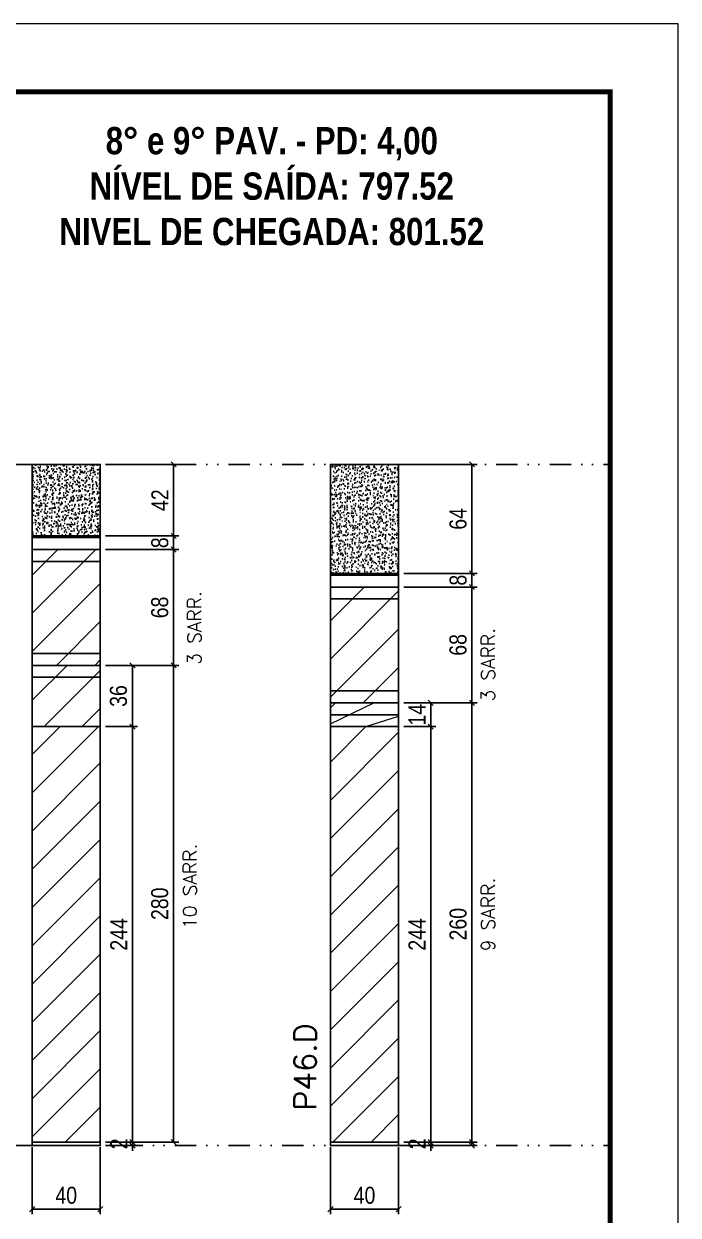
# Model space of a CAD drawing. Extents: x 28748 to 35002, y 14885 to 43501.
# Drawn here: x 33033 to 33417, y 38207 to 38906 of the extents above; entities that cross this region are included whole.
import ezdxf

# ---------------------------------------------------------------- set-up
doc = ezdxf.new("R2010")
doc.units = 0
doc.linetypes.add('DASHED', pattern=[0.75, 0.5, -0.25])
doc.linetypes.add('DIVIDE2', pattern=[0.625, 0.25, -0.125, 0, -0.125, 0, -0.125])
for name, color, linetype in [('COTA', 241, 'Continuous'), ('NOMENCLATURA', 7, 'Continuous'), ('Nível', 160, 'Continuous'), ('Painéis', 200, 'Continuous'), ('SARR_2.2x7', 40, 'Continuous')]:
    doc.layers.add(name, color=color, linetype=linetype)
for name, color, linetype, lineweight in [('Folhas', 255, 'Continuous', 9), ('Hachura', 251, 'Continuous', 9), ('SARRAFO DE PRESSAO', 251, 'DASHED', 9), ('Texto Seção', 7, 'Continuous', 15)]:
    doc.layers.add(name, color=color, linetype=linetype, lineweight=lineweight)
doc.styles.add('COTA TECNICA', font='techl___.ttf', dxfattribs={"height": 10})
doc.styles.add('COTA TECNICA-50', font='techl___.ttf', dxfattribs={"height": 10})
doc.styles.add('REGUA-120', font='ROMANS.shx', dxfattribs={"height": 15})
doc.styles.add('ROMANC', font='techb___.ttf', dxfattribs={"height": 2.5})
doc.styles.add('ROMANS', font='romans.shx')
doc.dimstyles.new('COTA PAINEL-50', dxfattribs={"dimtxt": 10, "dimasz": 3, "dimexe": 3, "dimexo": 3, "dimgap": 3, "dimtad": 1, "dimdec": 1, "dimzin": 12, "dimdsep": 46, "dimtxsty": 'COTA TECNICA-50', "dimblk1": 'OBLIQUE', "dimblk2": 'OBLIQUE', "dimsah": 1, "dimcen": 0.9, "dimclrd": 4, "dimclre": 4, "dimclrt": 240, "dimadec": 1, "dimazin": 3, "dimtfac": 1, "dimtdec": 1, "dimtmove": 0, "dimatfit": 3, "dimfxl": 1, "dimtolj": 1, "dimtzin": 12, "dimarcsym": 0})
doc.dimstyles.new('PAINEL', dxfattribs={"dimtxt": 10, "dimasz": 3, "dimexe": 3, "dimexo": 3, "dimgap": 3, "dimtad": 1, "dimdec": 1, "dimzin": 12, "dimdsep": 46, "dimtxsty": 'COTA TECNICA', "dimblk1": 'OBLIQUE', "dimblk2": 'OBLIQUE', "dimsah": 1, "dimcen": 0.9, "dimclrd": 4, "dimclre": 4, "dimclrt": 240, "dimadec": 1, "dimazin": 3, "dimtfac": 1, "dimtdec": 1, "dimtmove": 0, "dimatfit": 3, "dimfxl": 1, "dimtolj": 1, "dimtzin": 12, "dimarcsym": 0})
pattern_1 = [(45, (-100272.658, 8260.539), (-11.2253202, 11.2253202), [])]

# ---------------------------------------------------------------- blocks, each defined once
blk = doc.blocks.new('9999999999')
at = {"layer": 'Folhas'}
blk.add_lwpolyline([(98138.98, 34190.21), (99623.98, 34190.21), (99623.98, 35240.21), (98138.98, 35240.21)], close=True, dxfattribs=at)
at = {"layer": 'Folhas', "color": 30, "const_width": 3}
blk.add_lwpolyline([(98213.98, 34230.21), (99583.98, 34230.21), (99583.98, 35200.21), (98213.98, 35200.21)], close=True, dxfattribs=at)
blk = doc.blocks.new('_Oblique')
at = {"color": 0, "linetype": 'ByBlock', "lineweight": -2}
blk.add_line((-0.5, -0.5), (0.5, 0.5), dxfattribs=at)
blk = doc.blocks.new('*D379')
at = {"layer": 'COTA', "color": 4, "lineweight": -2, "transparency": 16777216}
for p, q in [((33037.44, 38246.73), (33037.44, 38207.38)), ((33077.44, 38246.73), (33077.44, 38207.38)), ((33037.44, 38210.38), (33077.44, 38210.38))]:
    blk.add_line(p, q, dxfattribs=at)
at = {"layer": 'Defpoints', "color": 0, "transparency": 16777216}
for p in [(33037.44, 38249.73), (33077.44, 38249.73), (33077.44, 38210.38)]:
    blk.add_point(p, dxfattribs=at)
at = {"layer": 'COTA', "color": 4, "lineweight": -2, "transparency": 16777216, "xscale": 3, "yscale": 3, "zscale": 3, "rotation": 180}
blk.add_blockref('_Oblique', (33037.44, 38210.38), dxfattribs=at)
at = {"layer": 'COTA', "color": 4, "lineweight": -2, "transparency": 16777216, "xscale": 3, "yscale": 3, "zscale": 3}
blk.add_blockref('_Oblique', (33077.44, 38210.38), dxfattribs=at)
at = {"layer": 'COTA', "color": 240, "transparency": 16777216, "insert": (33057.44, 38218.48), "char_height": 10, "attachment_point": 5, "style": 'COTA TECNICA'}
blk.add_mtext('\\A1;40', dxfattribs=at)
blk = doc.blocks.new('*D380')
at = {"layer": 'COTA', "color": 4, "lineweight": -2, "transparency": 16777216}
for p, q in [((33080.44, 38249.73), (33099.35, 38249.73)), ((33080.44, 38247.73), (33099.35, 38247.73)), ((33096.35, 38249.73), (33096.35, 38252.73)), ((33096.35, 38247.73), (33096.35, 38249.73)), ((33096.35, 38247.73), (33096.35, 38244.73))]:
    blk.add_line(p, q, dxfattribs=at)
at = {"layer": 'Defpoints', "color": 0, "transparency": 16777216}
for p in [(33077.44, 38249.73), (33077.44, 38247.73), (33096.35, 38249.73)]:
    blk.add_point(p, dxfattribs=at)
at = {"layer": 'COTA', "color": 4, "lineweight": -2, "transparency": 16777216, "xscale": 3, "yscale": 3, "zscale": 3}
for p, rotation in [((33096.35, 38249.73), 270), ((33096.35, 38247.73), 90)]:
    blk.add_blockref('_Oblique', p, dxfattribs=dict(at, rotation=rotation))
at = {"layer": 'COTA', "color": 240, "transparency": 16777216, "insert": (33088.35, 38248.73), "char_height": 10, "attachment_point": 5, "rotation": 90, "style": 'COTA TECNICA-50'}
blk.add_mtext('\\A1;2', dxfattribs=at)
blk = doc.blocks.new('*D1522')
at = {"layer": 'COTA', "color": 4, "linetype": 'ByBlock', "lineweight": -2, "transparency": 16777216}
for p, q in [((33080.44, 38647.73), (33123.53, 38647.73)), ((33120.53, 38647.73), (33120.53, 38605.73)), ((33080.44, 38605.73), (33123.53, 38605.73))]:
    blk.add_line(p, q, dxfattribs=at)
at = {"layer": 'Defpoints', "color": 0, "linetype": 'ByBlock', "transparency": 16777216}
for p in [(33077.44, 38647.73), (33077.44, 38605.73), (33120.53, 38605.73)]:
    blk.add_point(p, dxfattribs=at)
at = {"layer": 'COTA', "color": 4, "linetype": 'ByBlock', "lineweight": -2, "transparency": 16777216, "xscale": 3, "yscale": 3, "zscale": 3}
for p, rotation in [((33120.53, 38647.73), 90), ((33120.53, 38605.73), 270)]:
    blk.add_blockref('_Oblique', p, dxfattribs=dict(at, rotation=rotation))
at = {"layer": 'COTA', "color": 240, "linetype": 'ByBlock', "transparency": 16777216, "insert": (33112.45, 38626.73), "char_height": 10, "attachment_point": 5, "rotation": 90, "style": 'COTA TECNICA'}
blk.add_mtext('\\A1;42', dxfattribs=at)
blk = doc.blocks.new('*D1523')
at = {"layer": 'COTA', "color": 4, "linetype": 'ByBlock', "lineweight": -2, "transparency": 16777216}
for p, q in [((33080.44, 38529.73), (33123.53, 38529.73)), ((33120.53, 38249.73), (33120.53, 38529.73)), ((33080.44, 38249.73), (33123.53, 38249.73))]:
    blk.add_line(p, q, dxfattribs=at)
at = {"layer": 'Defpoints', "color": 0, "linetype": 'ByBlock', "transparency": 16777216}
for p in [(33077.44, 38529.73), (33120.53, 38529.73), (33077.44, 38249.73)]:
    blk.add_point(p, dxfattribs=at)
at = {"layer": 'COTA', "color": 4, "linetype": 'ByBlock', "lineweight": -2, "transparency": 16777216, "xscale": 3, "yscale": 3, "zscale": 3}
for p, rotation in [((33120.53, 38529.73), 90), ((33120.53, 38249.73), 270)]:
    blk.add_blockref('_Oblique', p, dxfattribs=dict(at, rotation=rotation))
at = {"layer": 'COTA', "color": 240, "linetype": 'ByBlock', "transparency": 16777216, "insert": (33112.4, 38389.73), "char_height": 10, "attachment_point": 5, "rotation": 90, "style": 'COTA TECNICA'}
blk.add_mtext('\\A1;280', dxfattribs=at)
blk = doc.blocks.new('*D387')
at = {"layer": 'COTA', "color": 4, "lineweight": -2, "transparency": 16777216}
for p, q in [((33212.62, 38246.73), (33212.62, 38207.38)), ((33252.62, 38246.73), (33252.62, 38207.38)), ((33212.62, 38210.38), (33252.62, 38210.38))]:
    blk.add_line(p, q, dxfattribs=at)
at = {"layer": 'Defpoints', "color": 0, "transparency": 16777216}
for p in [(33212.62, 38249.73), (33252.62, 38249.73), (33252.62, 38210.38)]:
    blk.add_point(p, dxfattribs=at)
at = {"layer": 'COTA', "color": 4, "lineweight": -2, "transparency": 16777216, "xscale": 3, "yscale": 3, "zscale": 3, "rotation": 180}
blk.add_blockref('_Oblique', (33212.62, 38210.38), dxfattribs=at)
at = {"layer": 'COTA', "color": 4, "lineweight": -2, "transparency": 16777216, "xscale": 3, "yscale": 3, "zscale": 3}
blk.add_blockref('_Oblique', (33252.62, 38210.38), dxfattribs=at)
at = {"layer": 'COTA', "color": 240, "transparency": 16777216, "insert": (33232.62, 38218.48), "char_height": 10, "attachment_point": 5, "style": 'COTA TECNICA'}
blk.add_mtext('\\A1;40', dxfattribs=at)
blk = doc.blocks.new('*D388')
at = {"layer": 'COTA', "color": 4, "lineweight": -2, "transparency": 16777216}
for p, q in [((33255.62, 38249.73), (33274.52, 38249.73)), ((33255.62, 38247.73), (33274.52, 38247.73)), ((33271.52, 38249.73), (33271.52, 38252.73)), ((33271.52, 38247.73), (33271.52, 38249.73)), ((33271.52, 38247.73), (33271.52, 38244.73))]:
    blk.add_line(p, q, dxfattribs=at)
at = {"layer": 'Defpoints', "color": 0, "transparency": 16777216}
for p in [(33252.62, 38249.73), (33252.62, 38247.73), (33271.52, 38249.73)]:
    blk.add_point(p, dxfattribs=at)
at = {"layer": 'COTA', "color": 4, "lineweight": -2, "transparency": 16777216, "xscale": 3, "yscale": 3, "zscale": 3}
for p, rotation in [((33271.52, 38249.73), 270), ((33271.52, 38247.73), 90)]:
    blk.add_blockref('_Oblique', p, dxfattribs=dict(at, rotation=rotation))
at = {"layer": 'COTA', "color": 240, "transparency": 16777216, "insert": (33263.52, 38248.73), "char_height": 10, "attachment_point": 5, "rotation": 90, "style": 'COTA TECNICA-50'}
blk.add_mtext('\\A1;2', dxfattribs=at)
blk = doc.blocks.new('*D1533')
at = {"layer": 'COTA', "color": 4, "linetype": 'ByBlock', "lineweight": -2, "transparency": 16777216}
for p, q in [((33080.44, 38493.73), (33099.35, 38493.73)), ((33096.35, 38249.73), (33096.35, 38493.73)), ((33080.44, 38249.73), (33099.35, 38249.73))]:
    blk.add_line(p, q, dxfattribs=at)
at = {"layer": 'Defpoints', "color": 0, "linetype": 'ByBlock', "transparency": 16777216}
for p in [(33077.44, 38493.73), (33096.35, 38493.73), (33077.44, 38249.73)]:
    blk.add_point(p, dxfattribs=at)
at = {"layer": 'COTA', "color": 4, "linetype": 'ByBlock', "lineweight": -2, "transparency": 16777216, "xscale": 3, "yscale": 3, "zscale": 3}
for p, rotation in [((33096.35, 38493.73), 90), ((33096.35, 38249.73), 270)]:
    blk.add_blockref('_Oblique', p, dxfattribs=dict(at, rotation=rotation))
at = {"layer": 'COTA', "color": 240, "linetype": 'ByBlock', "transparency": 16777216, "insert": (33088.28, 38371.73), "char_height": 10, "attachment_point": 5, "rotation": 90, "style": 'COTA TECNICA'}
blk.add_mtext('\\A1;244', dxfattribs=at)
blk = doc.blocks.new('*D1534')
at = {"layer": 'COTA', "color": 4, "linetype": 'ByBlock', "lineweight": -2, "transparency": 16777216}
for p, q in [((33080.44, 38529.73), (33099.35, 38529.73)), ((33096.35, 38493.73), (33096.35, 38529.73)), ((33080.44, 38493.73), (33099.35, 38493.73))]:
    blk.add_line(p, q, dxfattribs=at)
at = {"layer": 'Defpoints', "color": 0, "linetype": 'ByBlock', "transparency": 16777216}
for p in [(33077.44, 38529.73), (33096.35, 38529.73), (33077.44, 38493.73)]:
    blk.add_point(p, dxfattribs=at)
at = {"layer": 'COTA', "color": 4, "linetype": 'ByBlock', "lineweight": -2, "transparency": 16777216, "xscale": 3, "yscale": 3, "zscale": 3}
for p, rotation in [((33096.35, 38529.73), 90), ((33096.35, 38493.73), 270)]:
    blk.add_blockref('_Oblique', p, dxfattribs=dict(at, rotation=rotation))
at = {"layer": 'COTA', "color": 240, "linetype": 'ByBlock', "transparency": 16777216, "insert": (33088.13, 38511.73), "char_height": 10, "attachment_point": 5, "rotation": 90, "style": 'COTA TECNICA'}
blk.add_mtext('\\A1;36', dxfattribs=at)
blk = doc.blocks.new('*D1535')
at = {"layer": 'COTA', "color": 4, "linetype": 'ByBlock', "lineweight": -2, "transparency": 16777216}
for p, q in [((33255.62, 38493.73), (33274.52, 38493.73)), ((33271.52, 38249.73), (33271.52, 38493.73)), ((33255.62, 38249.73), (33274.52, 38249.73))]:
    blk.add_line(p, q, dxfattribs=at)
at = {"layer": 'Defpoints', "color": 0, "linetype": 'ByBlock', "transparency": 16777216}
for p in [(33252.62, 38493.73), (33271.52, 38493.73), (33252.62, 38249.73)]:
    blk.add_point(p, dxfattribs=at)
at = {"layer": 'COTA', "color": 4, "linetype": 'ByBlock', "lineweight": -2, "transparency": 16777216, "xscale": 3, "yscale": 3, "zscale": 3}
for p, rotation in [((33271.52, 38493.73), 90), ((33271.52, 38249.73), 270)]:
    blk.add_blockref('_Oblique', p, dxfattribs=dict(at, rotation=rotation))
at = {"layer": 'COTA', "color": 240, "linetype": 'ByBlock', "transparency": 16777216, "insert": (33263.45, 38371.73), "char_height": 10, "attachment_point": 5, "rotation": 90, "style": 'COTA TECNICA'}
blk.add_mtext('\\A1;244', dxfattribs=at)
blk = doc.blocks.new('*D2101')
at = {"layer": 'COTA', "color": 4, "lineweight": -2, "transparency": 16777216}
for p, q in [((33255.62, 38647.73), (33298.7, 38647.73)), ((33295.7, 38583.73), (33295.7, 38647.73)), ((33255.62, 38583.73), (33298.7, 38583.73))]:
    blk.add_line(p, q, dxfattribs=at)
at = {"layer": 'Defpoints', "color": 0, "transparency": 16777216}
for p in [(33252.62, 38647.73), (33295.7, 38647.73), (33252.62, 38583.73)]:
    blk.add_point(p, dxfattribs=at)
at = {"layer": 'COTA', "color": 4, "lineweight": -2, "transparency": 16777216, "xscale": 3, "yscale": 3, "zscale": 3}
for p, rotation in [((33295.7, 38647.73), 90), ((33295.7, 38583.73), 270)]:
    blk.add_blockref('_Oblique', p, dxfattribs=dict(at, rotation=rotation))
at = {"layer": 'COTA', "color": 240, "transparency": 16777216, "insert": (33287.6, 38615.73), "char_height": 10, "attachment_point": 5, "rotation": 90, "style": 'COTA TECNICA'}
blk.add_mtext('\\A1;64', dxfattribs=at)
blk = doc.blocks.new('*D2102')
at = {"layer": 'COTA', "color": 4, "lineweight": -2, "transparency": 16777216}
for p, q in [((33255.62, 38507.73), (33298.7, 38507.73)), ((33295.7, 38507.73), (33295.7, 38247.73)), ((33255.62, 38247.73), (33298.7, 38247.73))]:
    blk.add_line(p, q, dxfattribs=at)
at = {"layer": 'Defpoints', "color": 0, "transparency": 16777216}
for p in [(33252.62, 38507.73), (33252.62, 38247.73), (33295.7, 38247.73)]:
    blk.add_point(p, dxfattribs=at)
at = {"layer": 'COTA', "color": 4, "lineweight": -2, "transparency": 16777216, "xscale": 3, "yscale": 3, "zscale": 3}
for p, rotation in [((33295.7, 38507.73), 90), ((33295.7, 38247.73), 270)]:
    blk.add_blockref('_Oblique', p, dxfattribs=dict(at, rotation=rotation))
at = {"layer": 'COTA', "color": 240, "transparency": 16777216, "insert": (33287.6, 38377.73), "char_height": 10, "attachment_point": 5, "rotation": 90, "style": 'COTA TECNICA'}
blk.add_mtext('\\A1;260', dxfattribs=at)
blk = doc.blocks.new('*D2103')
at = {"layer": 'COTA', "color": 4, "lineweight": -2, "transparency": 16777216}
for p, q in [((33255.62, 38507.73), (33274.52, 38507.73)), ((33271.52, 38507.73), (33271.52, 38493.73)), ((33255.62, 38493.73), (33274.52, 38493.73))]:
    blk.add_line(p, q, dxfattribs=at)
at = {"layer": 'Defpoints', "color": 0, "transparency": 16777216}
for p in [(33252.62, 38507.73), (33252.62, 38493.73), (33271.52, 38493.73)]:
    blk.add_point(p, dxfattribs=at)
at = {"layer": 'COTA', "color": 4, "lineweight": -2, "transparency": 16777216, "xscale": 3, "yscale": 3, "zscale": 3}
for p, rotation in [((33271.52, 38507.73), 90), ((33271.52, 38493.73), 270)]:
    blk.add_blockref('_Oblique', p, dxfattribs=dict(at, rotation=rotation))
at = {"layer": 'COTA', "color": 240, "transparency": 16777216, "insert": (33263.45, 38500.73), "char_height": 10, "attachment_point": 5, "rotation": 90, "style": 'COTA TECNICA'}
blk.add_mtext('\\A1;14', dxfattribs=at)
blk = doc.blocks.new('*D2222')
at = {"layer": 'COTA', "color": 4, "lineweight": -2, "transparency": 16777216}
for p, q in [((33080.44, 38597.73), (33123.53, 38597.73)), ((33120.53, 38597.73), (33120.53, 38529.73)), ((33080.44, 38529.73), (33123.53, 38529.73))]:
    blk.add_line(p, q, dxfattribs=at)
at = {"layer": 'Defpoints', "color": 0, "transparency": 16777216}
for p in [(33077.44, 38597.73), (33077.44, 38529.73), (33120.53, 38529.73)]:
    blk.add_point(p, dxfattribs=at)
at = {"layer": 'COTA', "color": 4, "lineweight": -2, "transparency": 16777216, "xscale": 3, "yscale": 3, "zscale": 3}
for p, rotation in [((33120.53, 38597.73), 90), ((33120.53, 38529.73), 270)]:
    blk.add_blockref('_Oblique', p, dxfattribs=dict(at, rotation=rotation))
at = {"layer": 'COTA', "color": 240, "transparency": 16777216, "insert": (33112.4, 38563.73), "char_height": 10, "attachment_point": 5, "rotation": 90, "style": 'COTA TECNICA'}
blk.add_mtext('\\A1;68', dxfattribs=at)
blk = doc.blocks.new('*D2223')
at = {"layer": 'COTA', "color": 4, "lineweight": -2, "transparency": 16777216}
for p, q in [((33255.62, 38575.73), (33298.7, 38575.73)), ((33295.7, 38507.73), (33295.7, 38575.73)), ((33255.62, 38507.73), (33298.7, 38507.73))]:
    blk.add_line(p, q, dxfattribs=at)
at = {"layer": 'Defpoints', "color": 0, "transparency": 16777216}
for p in [(33252.62, 38575.73), (33295.7, 38575.73), (33252.62, 38507.73)]:
    blk.add_point(p, dxfattribs=at)
at = {"layer": 'COTA', "color": 4, "lineweight": -2, "transparency": 16777216, "xscale": 3, "yscale": 3, "zscale": 3}
for p, rotation in [((33295.7, 38575.73), 90), ((33295.7, 38507.73), 270)]:
    blk.add_blockref('_Oblique', p, dxfattribs=dict(at, rotation=rotation))
at = {"layer": 'COTA', "color": 240, "transparency": 16777216, "insert": (33287.58, 38541.73), "char_height": 10, "attachment_point": 5, "rotation": 90, "style": 'COTA TECNICA'}
blk.add_mtext('\\A1;68', dxfattribs=at)
blk = doc.blocks.new('*D2531')
at = {"layer": 'COTA', "color": 4, "lineweight": -2, "transparency": 16777216}
for p, q in [((33080.44, 38605.73), (33123.53, 38605.73)), ((33120.53, 38597.73), (33120.53, 38605.73)), ((33080.44, 38597.73), (33123.53, 38597.73))]:
    blk.add_line(p, q, dxfattribs=at)
at = {"layer": 'Defpoints', "color": 0, "transparency": 16777216}
for p in [(33077.44, 38605.73), (33120.53, 38605.73), (33077.44, 38597.73)]:
    blk.add_point(p, dxfattribs=at)
at = {"layer": 'COTA', "color": 4, "lineweight": -2, "transparency": 16777216, "xscale": 3, "yscale": 3, "zscale": 3}
for p, rotation in [((33120.53, 38605.73), 90), ((33120.53, 38597.73), 270)]:
    blk.add_blockref('_Oblique', p, dxfattribs=dict(at, rotation=rotation))
at = {"layer": 'COTA', "color": 240, "transparency": 16777216, "insert": (33112.43, 38601.73), "char_height": 10, "attachment_point": 5, "rotation": 90, "style": 'COTA TECNICA'}
blk.add_mtext('\\A1;8', dxfattribs=at)
blk = doc.blocks.new('*D2532')
at = {"layer": 'COTA', "color": 4, "lineweight": -2, "transparency": 16777216}
for p, q in [((33255.62, 38583.73), (33298.7, 38583.73)), ((33295.7, 38583.73), (33295.7, 38575.73)), ((33255.62, 38575.73), (33298.7, 38575.73))]:
    blk.add_line(p, q, dxfattribs=at)
at = {"layer": 'Defpoints', "color": 0, "transparency": 16777216}
for p in [(33252.62, 38583.73), (33252.62, 38575.73), (33295.7, 38575.73)]:
    blk.add_point(p, dxfattribs=at)
at = {"layer": 'COTA', "color": 4, "lineweight": -2, "transparency": 16777216, "xscale": 3, "yscale": 3, "zscale": 3}
for p, rotation in [((33295.7, 38583.73), 90), ((33295.7, 38575.73), 270)]:
    blk.add_blockref('_Oblique', p, dxfattribs=dict(at, rotation=rotation))
at = {"layer": 'COTA', "color": 240, "transparency": 16777216, "insert": (33287.61, 38579.73), "char_height": 10, "attachment_point": 5, "rotation": 90, "style": 'COTA TECNICA'}
blk.add_mtext('\\A1;8', dxfattribs=at)

msp = doc.modelspace()

# ---------------------------------------------------------------- hatches: boundary and pattern name
at = {"layer": 'COTA', "linetype": 'ByBlock'}
h = msp.add_hatch(dxfattribs=at)
h.set_pattern_fill('AR-CONC', color=256, scale=0.03)
h.set_pattern_definition([(50, (-98671.658, 9437.3143), (5.46554007, -0.47817257), [0.5715, -6.2865]), (355, (-98671.658, 9437.3143), (-1.05730264, 5.73170536), [0.4572, -5.02921753]), (100.4514447, (-98671.2025, 9437.2745), (4.40823741, 5.25353256), [0.48570026, -5.34270734]), (46.1842, (-98671.658, 9438.838), (8.13237123, -1.26126984), [0.85725, -9.42975]), (96.6355576, (-98670.98, 9438.733), (7.122124, 7.42278374), [0.7285507, -8.01406824]), (351.184151, (-98671.658, 9438.838), (7.122124, 7.42278374), [0.685799, -7.54379196]), (21, (-98670.896, 9438.4573), (4.54843174, -3.06795595), [0.5715, -6.2865]), (326, (-98670.896, 9438.4573), (1.85406085, 5.52563898), [0.4572, -5.0292]), (71.451445, (-98670.517, 9438.2016), (6.40249258, 2.45768307), [0.48570026, -5.34269813]), (37.5, (-98671.658, 9437.3143), (0.092658098, 2.536651166), [0, -4.96824, 0, -5.1054, 0, -5.04825]), (7.5, (-98671.658, 9437.3143), (2.004589875, 3.005417245), [0, -2.91084, 0, -4.85394, 0, -1.92405]), (327.5, (-98673.3572, 9437.3143), (4.067717855, -0.17186232), [0, -1.905, 0, -5.9436, 0, -7.8867]), (317.5, (-98674.1192, 9437.3143), (4.44387544, 0.76279473), [0, -2.4765, 0, -3.94716, 0, -5.6007])])
h.paths.add_polyline_path([(33037.44, 38605.73), (33077.44, 38605.73), (33077.44, 38647.73), (33037.44, 38647.73)])
h = msp.add_hatch(dxfattribs=at)
h.set_pattern_fill('AR-CONC', color=256, scale=0.03)
h.set_pattern_definition([(50, (0, 76), (5.46554007, -0.47817257), [0.5715, -6.2865]), (355, (0, 76), (-1.05730264, 5.73170536), [0.4572, -5.0292175]), (100.451445, (0.4555, 75.96), (4.4082374, 5.25353256), [0.48570026, -5.34270734]), (46.1842, (0, 77.524), (8.1323712, -1.2612698), [0.85725, -9.42975]), (96.635558, (0.678, 77.419), (7.122124, 7.4227837), [0.7285507, -8.0140682]), (351.184151, (0, 77.524), (7.122124, 7.4227837), [0.685799, -7.543792]), (21, (0.762, 77.143), (4.54843174, -3.06795595), [0.5715, -6.2865]), (326, (0.762, 77.143), (1.85406085, 5.525639), [0.4572, -5.0292]), (71.451445, (1.141, 76.8873), (6.4024926, 2.45768307), [0.48570026, -5.3426981]), (37.5, (0, 76), (0.0926581, 2.536651166), [0, -4.96824, 0, -5.1054, 0, -5.04825]), (7.5, (0, 76), (2.00458988, 3.00541724), [0, -2.91084, 0, -4.85394, 0, -1.92405]), (327.5, (-1.6993, 76), (4.067717855, -0.17186232), [0, -1.905, 0, -5.9436, 0, -7.8867]), (317.5, (-2.4613, 76), (4.44387544, 0.76279473), [0, -2.4765, 0, -3.94716, 0, -5.6007])])
h.paths.add_polyline_path([(33252.62, 38647.73), (33212.62, 38647.73), (33212.62, 38583.73), (33252.62, 38583.73)])
at = {"layer": 'Hachura'}
h = msp.add_hatch(dxfattribs=at)
h.set_pattern_fill('ANSI31', color=256, scale=5)
h.paths.add_polyline_path([(33077.44, 38597.73), (33037.44, 38597.73), (33037.44, 38529.73), (33077.44, 38529.73)])
h = msp.add_hatch(dxfattribs=at)
h.set_pattern_fill('ANSI31', color=256, scale=5)
h.paths.add_polyline_path([(33252.62, 38575.73), (33212.62, 38575.73), (33212.62, 38507.73), (33252.62, 38507.73)])
at = {"layer": 'Hachura', "linetype": 'ByBlock'}
h = msp.add_hatch(dxfattribs=at)
h.set_pattern_fill('ANSI31', color=256, scale=5)
h.set_pattern_definition([(45, (-100272.658, 8247.539), (-11.2253202, 11.2253202), [])])
h.paths.add_polyline_path([(33077.44, 38493.73), (33077.44, 38529.73), (33037.44, 38529.73), (33037.44, 38493.73)])
h = msp.add_hatch(dxfattribs=at)
h.set_pattern_fill('ANSI31', color=256, scale=5)
h.set_pattern_definition(pattern_1)
h.paths.add_polyline_path([(33077.44, 38493.73), (33037.44, 38493.73), (33037.44, 38249.73), (33077.44, 38249.73)])
h = msp.add_hatch(dxfattribs=at)
h.set_pattern_fill('ANSI31', color=256, scale=5)
h.set_pattern_definition(pattern_1)
h.paths.add_polyline_path([(33252.62, 38493.73), (33212.62, 38493.73), (33212.62, 38249.73), (33252.62, 38249.73)])

# ---------------------------------------------------------------- linework, layer by layer
at = {"layer": 'COTA', "color": 4, "linetype": 'ByBlock'}
for p, q in [((33255.62, 38507.73), (33298.7, 38507.73)), ((33255.62, 38507.73), (33298.7, 38507.73)), ((33255.62, 38249.73), (33298.7, 38249.73))]:
    msp.add_line(p, q, dxfattribs=at)
at = {"layer": 'COTA', "linetype": 'ByBlock'}
for points in [[(33037.44, 38605.73), (33077.44, 38605.73), (33077.44, 38647.73), (33037.44, 38647.73)], [(33212.62, 38583.73), (33252.62, 38583.73), (33252.62, 38647.73), (33212.62, 38647.73)]]:
    msp.add_lwpolyline(points, close=True, dxfattribs=at)
at = {"layer": 'Hachura', "linetype": 'Continuous'}
for p, q in [((33212.62, 38504.77), (33215.57, 38507.73)), ((33212.62, 38495.32), (33238.02, 38507.73)), ((33233.48, 38493.73), (33252.62, 38499.87))]:
    msp.add_line(p, q, dxfattribs=at)
at = {"layer": 'Nível', "color": 4, "linetype": 'DIVIDE2', "ltscale": 50}
for p, q in [((32366.5, 38647.73), (33376.84, 38647.73)), ((32366.5, 38247.73), (33376.84, 38247.73))]:
    msp.add_line(p, q, dxfattribs=at)
at = {"layer": 'Painéis'}
for p, q in [((33037.44, 38597.73), (33077.44, 38597.73)), ((33037.44, 38529.73), (33037.44, 38597.73)), ((33077.44, 38597.73), (33077.44, 38529.73)), ((33212.62, 38575.73), (33252.62, 38575.73)), ((33212.62, 38507.73), (33212.62, 38575.73)), ((33252.62, 38575.73), (33252.62, 38507.73)), ((33037.44, 38529.73), (33077.44, 38529.73)), ((33077.44, 38529.73), (33037.44, 38529.73)), ((33037.44, 38529.73), (33037.44, 38529.73)), ((33077.44, 38529.73), (33037.44, 38529.73)), ((33077.44, 38529.73), (33077.44, 38529.73)), ((33212.62, 38507.73), (33212.62, 38249.73)), ((33212.62, 38507.73), (33252.62, 38507.73)), ((33252.62, 38507.73), (33212.62, 38507.73)), ((33252.62, 38249.73), (33252.62, 38507.73)), ((33037.44, 38493.73), (33077.44, 38493.73)), ((33212.62, 38493.73), (33252.62, 38493.73)), ((33212.62, 38249.73), (33252.62, 38249.73))]:
    msp.add_line(p, q, dxfattribs=at)
for points in [[(33037.44, 38605.73), (33077.44, 38605.73), (33077.44, 38597.73), (33037.44, 38597.73)], [(33212.62, 38583.73), (33252.62, 38583.73), (33252.62, 38575.73), (33212.62, 38575.73)], [(33037.44, 38249.73), (33077.44, 38249.73), (33077.44, 38529.73), (33037.44, 38529.73)], [(33037.44, 38249.73), (33077.44, 38249.73), (33077.44, 38247.73), (33037.44, 38247.73)], [(33212.62, 38249.73), (33252.62, 38249.73), (33252.62, 38247.73), (33212.62, 38247.73)]]:
    msp.add_lwpolyline(points, close=True, dxfattribs=at)
at = {"layer": 'SARR_2.2x7'}
for p, q in [((33037.44, 38604.73), (33077.44, 38604.73)), ((33037.44, 38590.73), (33077.44, 38590.73)), ((33212.62, 38582.73), (33252.62, 38582.73)), ((33212.62, 38568.73), (33252.62, 38568.73)), ((33077.44, 38536.73), (33037.44, 38536.73)), ((33037.44, 38522.73), (33077.44, 38522.73)), ((33252.62, 38514.73), (33212.62, 38514.73)), ((33212.62, 38500.73), (33252.62, 38500.73))]:
    msp.add_line(p, q, dxfattribs=at)

# ---------------------------------------------------------------- block references
at = {"layer": 'COTA', "color": 4, "linetype": 'ByBlock', "xscale": 3, "yscale": 3, "zscale": 3}
for p, rotation in [((33295.7, 38507.73), 270), ((33295.7, 38507.73), 90), ((33295.7, 38249.73), 270)]:
    msp.add_blockref('_Oblique', p, dxfattribs=dict(at, rotation=rotation))
at = {"layer": 'SARRAFO DE PRESSAO', "color": 6, "linetype": 'ByBlock'}
msp.add_blockref('9999999999', (-66207.14, 3666.24), dxfattribs=at)

# ---------------------------------------------------------------- texts
at = {"layer": 'NOMENCLATURA', "color": 2, "insert": (33178.17, 38872.5), "char_height": 16, "attachment_point": 2, "style": 'ROMANC'}
msp.add_mtext_dynamic_manual_height_columns('\\P8° e 9° PAV. - PD: 4,00\\PNÍVEL DE SAÍDA: 797.52\\PNIVEL DE CHEGADA: 801.52', width=300.2766, gutter_width=1, heights=[0], dxfattribs=at)
at = {"layer": 'Texto Seção', "linetype": 'Continuous', "style": 'ROMANS'}
for s, p in [('3 SARR.', (33136.71, 38530.11)), ('3 SARR.', (33309.2, 38508.48)), ('10 SARR.', (33134.03, 38374.95)), ('9 SARR.', (33309.2, 38361.81))]:
    msp.add_text(s, height=8, rotation=90, dxfattribs=at).set_placement(p)
at = {"layer": 'Texto Seção', "insert": (33204.29, 38268.19), "char_height": 13, "width": 285.3299, "attachment_point": 7, "rotation": 90, "style": 'REGUA-120'}
msp.add_mtext('P46.D', dxfattribs=at)

# ---------------------------------------------------------------- dimensions: what is measured, and where the dimension line sits
at = {"layer": 'COTA', "linetype": 'ByBlock'}
for base, p1, p2, picture, middle in [((33120.53, 38605.73), (33077.44, 38647.73), (33077.44, 38605.73), '*D1522', (33112.45, 38626.73)), ((33120.53, 38529.73), (33077.44, 38249.73), (33077.44, 38529.73), '*D1523', (33112.4, 38389.73)), ((33096.35, 38493.73), (33077.44, 38249.73), (33077.44, 38493.73), '*D1533', (33088.28, 38371.73)), ((33271.52, 38493.73), (33252.62, 38249.73), (33252.62, 38493.73), '*D1535', (33263.45, 38371.73))]:
    dim = msp.add_linear_dim(base=base, p1=p1, p2=p2, angle=90, dimstyle='PAINEL', dxfattribs=at)
    dim.commit()
    dim.dimension.update_dxf_attribs({"geometry": picture, "text_midpoint": middle})
at = {"layer": 'COTA'}
for base, p1, p2, picture, middle in [((33295.7, 38647.73), (33252.62, 38583.73), (33252.62, 38647.73), '*D2101', (33287.6, 38615.73)), ((33120.53, 38529.73), (33077.44, 38597.73), (33077.44, 38529.73), '*D2222', (33112.4, 38563.73)), ((33295.7, 38575.73), (33252.62, 38507.73), (33252.62, 38575.73), '*D2223', (33287.58, 38541.73)), ((33295.7, 38247.73), (33252.62, 38507.73), (33252.62, 38247.73), '*D2102', (33287.6, 38377.73))]:
    dim = msp.add_linear_dim(base=base, p1=p1, p2=p2, angle=90, dimstyle='PAINEL', dxfattribs=at)
    dim.commit()
    dim.dimension.update_dxf_attribs({"geometry": picture, "text_midpoint": middle})
for base, p1, p2, dimstyle, picture, middle in [((33120.53, 38605.73), (33077.44, 38597.73), (33077.44, 38605.73), 'PAINEL', '*D2531', (33120.53, 38601.73)), ((33295.7, 38575.73), (33252.62, 38583.73), (33252.62, 38575.73), 'PAINEL', '*D2532', (33295.7, 38579.73)), ((33271.52, 38493.73), (33252.62, 38507.73), (33252.62, 38493.73), 'PAINEL', '*D2103', (33271.52, 38500.73)), ((33096.35, 38249.73), (33077.44, 38247.73), (33077.44, 38249.73), 'COTA PAINEL-50', '*D380', (33096.35, 38248.73)), ((33271.52, 38249.73), (33252.62, 38247.73), (33252.62, 38249.73), 'COTA PAINEL-50', '*D388', (33271.52, 38248.73))]:
    dim = msp.add_linear_dim(base=base, p1=p1, p2=p2, angle=90, dimstyle=dimstyle, dxfattribs=at)
    dim.commit()
    dim.dimension.update_dxf_attribs({"geometry": picture, "text_midpoint": middle, "dimtype": 160})
at = {"layer": 'COTA', "linetype": 'ByBlock'}
dim = msp.add_linear_dim(base=(33096.35, 38529.73), p1=(33077.44, 38493.73), p2=(33077.44, 38529.73), angle=90, dimstyle='PAINEL', override={"dimtmove": 1}, dxfattribs=at)
dim.commit()
dim.dimension.update_dxf_attribs({"geometry": '*D1534', "text_midpoint": (33088.13, 38511.73)})
at = {"layer": 'COTA'}
for base, p1, p2, picture, middle in [((33077.44, 38210.38), (33037.44, 38249.73), (33077.44, 38249.73), '*D379', (33057.44, 38218.48)), ((33252.62, 38210.38), (33212.62, 38249.73), (33252.62, 38249.73), '*D387', (33232.62, 38218.48))]:
    dim = msp.add_linear_dim(base=base, p1=p1, p2=p2, dimstyle='PAINEL', override={"dimarcsym": 2}, dxfattribs=at)
    dim.commit()
    dim.dimension.update_dxf_attribs({"geometry": picture, "text_midpoint": middle})

doc.saveas('drawing.dxf')
